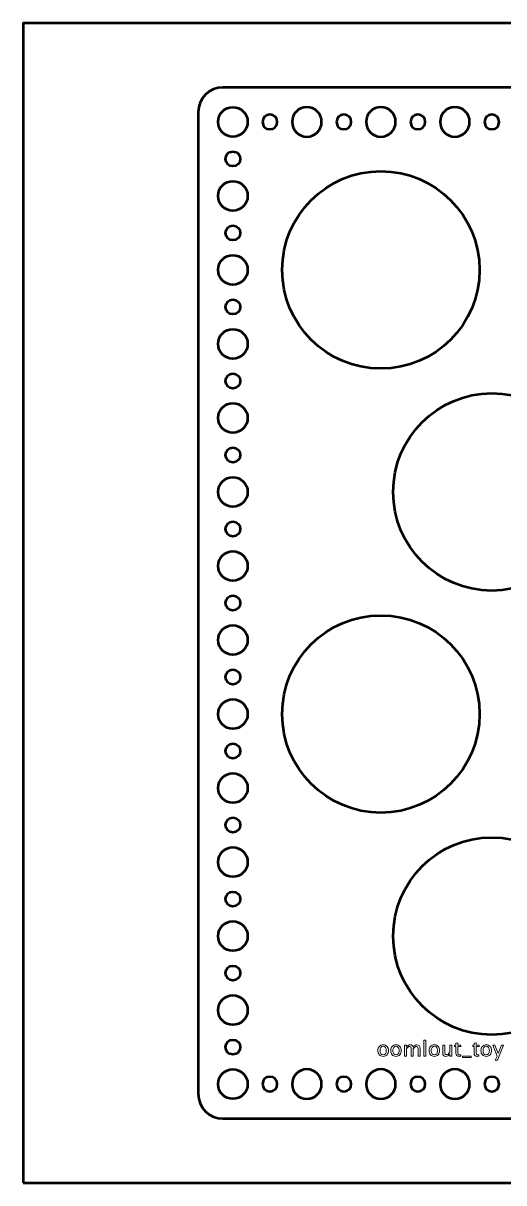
# Model space of a CAD drawing. Header units: centimetres. Extents: x -44 to 44, y -29.8 to 29.1.
# Drawn here: x 16 to 25.74, y 0.25 to 23.75 of the extents above; entities that cross this region are included whole.
import ezdxf

# ---------------------------------------------------------------- set-up
doc = ezdxf.new("R2010")
doc.units = ezdxf.units.CM
doc.header["$MEASUREMENT"] = 0
doc.layers.add('Layer 1', color=7, linetype='Continuous')

msp = doc.modelspace()

# ---------------------------------------------------------------- linework, layer by layer
at = {"layer": 'Layer 1', "color": 4, "lineweight": 53}
msp.add_lwpolyline([(16, 0.25), (44, 0.25), (44, 23.75), (16, 23.75), (16, 0.25)], close=True, dxfattribs=at)
at = {"layer": 'Layer 1', "lineweight": 53}
for centre, major_axis in [((20.25001, 21.74999), (0, 0.30001)), ((20.25, 21), (0, 0.15)), ((23.25005, 18.74995), (0, 2.00005)), ((20.25001, 20.24999), (0, 0.30001)), ((20.25, 19.5), (0, 0.15)), ((20.25001, 18.74999), (0, 0.30001)), ((20.25, 18), (0, 0.15)), ((20.25001, 17.24999), (0, 0.30001)), ((20.25, 16.5), (0, 0.15)), ((25.50005, 14.24995), (0, 2.00005)), ((20.25001, 15.74999), (0, 0.30001)), ((20.25, 15), (0, 0.15)), ((20.25001, 14.24999), (0, 0.30001)), ((20.25, 13.5), (0, 0.15)), ((20.25001, 12.74999), (0, 0.30001)), ((20.25, 12), (0, 0.15)), ((23.25005, 9.74995), (0, 2.00005)), ((20.25001, 11.24999), (0, 0.30001)), ((20.25, 10.5), (0, 0.15)), ((20.25001, 9.74999), (0, 0.30001)), ((20.25, 9), (0, 0.15)), ((20.25001, 8.24999), (0, 0.30001)), ((20.25, 7.5), (0, 0.15)), ((20.25001, 6.74999), (0, 0.30001)), ((25.50005, 5.24995), (0, 2.00005)), ((20.25, 6), (0, 0.15)), ((20.25001, 5.24999), (0, 0.30001)), ((20.25, 4.5), (0, 0.15)), ((20.25001, 3.74999), (0, 0.30001)), ((20.25, 3), (0, 0.15)), ((20.25001, 2.24999), (0, 0.30001))]:
    msp.add_ellipse(centre, major_axis=major_axis, ratio=1, dxfattribs=at)
for points, knots in [([(19.55, 2.05), (19.55, 2.05), (19.55, 21.95), (19.55, 21.95), (19.55, 21.95), (19.55, 22.22614), (19.77386, 22.45), (20.05, 22.45), (20.05, 22.45), (20.05, 22.45), (39.95, 22.45), (39.95, 22.45), (39.95, 22.45), (40.22614, 22.45), (40.45, 22.22614), (40.45, 21.95), (40.45, 21.95), (40.45, 21.95), (40.45, 2.05), (40.45, 2.05), (40.45, 2.05), (40.45, 1.77386), (40.22614, 1.55), (39.95, 1.55), (39.95, 1.55), (39.95, 1.55), (20.05, 1.55), (20.05, 1.55), (20.05, 1.55), (19.77386, 1.55), (19.55, 1.77386), (19.55, 2.05)], [0, 0, 0, 0, 0.11111111, 0.11111111, 0.11111111, 0.11111111, 0.22222222, 0.22222222, 0.22222222, 0.22222222, 0.33333333, 0.33333333, 0.33333333, 0.33333333, 0.44444444, 0.44444444, 0.44444444, 0.44444444, 0.55555556, 0.55555556, 0.55555556, 0.55555556, 0.66666667, 0.66666667, 0.66666667, 0.66666667, 0.77777778, 0.77777778, 0.77777778, 0.77777778, 1, 1, 1, 1]), ([(20.85, 21.75), (20.85, 21.83284), (20.91716, 21.9), (21, 21.9), (21, 21.9), (21.08284, 21.9), (21.15, 21.83284), (21.15, 21.75), (21.15, 21.75), (21.15, 21.66716), (21.08284, 21.6), (21, 21.6), (21, 21.6), (20.91716, 21.6), (20.85, 21.66716), (20.85, 21.75)], [0, 0, 0, 0, 0.2, 0.2, 0.2, 0.2, 0.4, 0.4, 0.4, 0.4, 0.6, 0.6, 0.6, 0.6, 1, 1, 1, 1]), ([(21.45, 21.75), (21.45, 21.91569), (21.58431, 22.05), (21.75, 22.05), (21.75, 22.05), (21.91569, 22.05), (22.05, 21.91569), (22.05, 21.75), (22.05, 21.75), (22.05, 21.58431), (21.91569, 21.45), (21.75, 21.45), (21.75, 21.45), (21.58431, 21.45), (21.45, 21.58431), (21.45, 21.75)], [0, 0, 0, 0, 0.2, 0.2, 0.2, 0.2, 0.4, 0.4, 0.4, 0.4, 0.6, 0.6, 0.6, 0.6, 1, 1, 1, 1]), ([(22.35, 21.75), (22.35, 21.83284), (22.41716, 21.9), (22.5, 21.9), (22.5, 21.9), (22.58284, 21.9), (22.65, 21.83284), (22.65, 21.75), (22.65, 21.75), (22.65, 21.66716), (22.58284, 21.6), (22.5, 21.6), (22.5, 21.6), (22.41716, 21.6), (22.35, 21.66716), (22.35, 21.75)], [0, 0, 0, 0, 0.2, 0.2, 0.2, 0.2, 0.4, 0.4, 0.4, 0.4, 0.6, 0.6, 0.6, 0.6, 1, 1, 1, 1]), ([(22.95, 21.75), (22.95, 21.91569), (23.08431, 22.05), (23.25, 22.05), (23.25, 22.05), (23.41569, 22.05), (23.55, 21.91569), (23.55, 21.75), (23.55, 21.75), (23.55, 21.58431), (23.41569, 21.45), (23.25, 21.45), (23.25, 21.45), (23.08431, 21.45), (22.95, 21.58431), (22.95, 21.75)], [0, 0, 0, 0, 0.2, 0.2, 0.2, 0.2, 0.4, 0.4, 0.4, 0.4, 0.6, 0.6, 0.6, 0.6, 1, 1, 1, 1]), ([(23.85, 21.75), (23.85, 21.83284), (23.91716, 21.9), (24, 21.9), (24, 21.9), (24.08284, 21.9), (24.15, 21.83284), (24.15, 21.75), (24.15, 21.75), (24.15, 21.66716), (24.08284, 21.6), (24, 21.6), (24, 21.6), (23.91716, 21.6), (23.85, 21.66716), (23.85, 21.75)], [0, 0, 0, 0, 0.2, 0.2, 0.2, 0.2, 0.4, 0.4, 0.4, 0.4, 0.6, 0.6, 0.6, 0.6, 1, 1, 1, 1]), ([(24.45, 21.75), (24.45, 21.91569), (24.58431, 22.05), (24.75, 22.05), (24.75, 22.05), (24.91569, 22.05), (25.05, 21.91569), (25.05, 21.75), (25.05, 21.75), (25.05, 21.58431), (24.91569, 21.45), (24.75, 21.45), (24.75, 21.45), (24.58431, 21.45), (24.45, 21.58431), (24.45, 21.75)], [0, 0, 0, 0, 0.2, 0.2, 0.2, 0.2, 0.4, 0.4, 0.4, 0.4, 0.6, 0.6, 0.6, 0.6, 1, 1, 1, 1]), ([(25.35, 21.75), (25.35, 21.83284), (25.41716, 21.9), (25.5, 21.9), (25.5, 21.9), (25.58284, 21.9), (25.65, 21.83284), (25.65, 21.75), (25.65, 21.75), (25.65, 21.66716), (25.58284, 21.6), (25.5, 21.6), (25.5, 21.6), (25.41716, 21.6), (25.35, 21.66716), (25.35, 21.75)], [0, 0, 0, 0, 0.2, 0.2, 0.2, 0.2, 0.4, 0.4, 0.4, 0.4, 0.6, 0.6, 0.6, 0.6, 1, 1, 1, 1]), ([(20.85, 2.25), (20.85, 2.33284), (20.91716, 2.4), (21, 2.4), (21, 2.4), (21.08284, 2.4), (21.15, 2.33284), (21.15, 2.25), (21.15, 2.25), (21.15, 2.16716), (21.08284, 2.1), (21, 2.1), (21, 2.1), (20.91716, 2.1), (20.85, 2.16716), (20.85, 2.25)], [0, 0, 0, 0, 0.2, 0.2, 0.2, 0.2, 0.4, 0.4, 0.4, 0.4, 0.6, 0.6, 0.6, 0.6, 1, 1, 1, 1]), ([(21.45, 2.25), (21.45, 2.41569), (21.58431, 2.55), (21.75, 2.55), (21.75, 2.55), (21.91569, 2.55), (22.05, 2.41569), (22.05, 2.25), (22.05, 2.25), (22.05, 2.08431), (21.91569, 1.95), (21.75, 1.95), (21.75, 1.95), (21.58431, 1.95), (21.45, 2.08431), (21.45, 2.25)], [0, 0, 0, 0, 0.2, 0.2, 0.2, 0.2, 0.4, 0.4, 0.4, 0.4, 0.6, 0.6, 0.6, 0.6, 1, 1, 1, 1]), ([(22.35, 2.25), (22.35, 2.33284), (22.41716, 2.4), (22.5, 2.4), (22.5, 2.4), (22.58284, 2.4), (22.65, 2.33284), (22.65, 2.25), (22.65, 2.25), (22.65, 2.16716), (22.58284, 2.1), (22.5, 2.1), (22.5, 2.1), (22.41716, 2.1), (22.35, 2.16716), (22.35, 2.25)], [0, 0, 0, 0, 0.2, 0.2, 0.2, 0.2, 0.4, 0.4, 0.4, 0.4, 0.6, 0.6, 0.6, 0.6, 1, 1, 1, 1]), ([(22.95, 2.25), (22.95, 2.41569), (23.08431, 2.55), (23.25, 2.55), (23.25, 2.55), (23.41569, 2.55), (23.55, 2.41569), (23.55, 2.25), (23.55, 2.25), (23.55, 2.08431), (23.41569, 1.95), (23.25, 1.95), (23.25, 1.95), (23.08431, 1.95), (22.95, 2.08431), (22.95, 2.25)], [0, 0, 0, 0, 0.2, 0.2, 0.2, 0.2, 0.4, 0.4, 0.4, 0.4, 0.6, 0.6, 0.6, 0.6, 1, 1, 1, 1]), ([(23.85, 2.25), (23.85, 2.33284), (23.91716, 2.4), (24, 2.4), (24, 2.4), (24.08284, 2.4), (24.15, 2.33284), (24.15, 2.25), (24.15, 2.25), (24.15, 2.16716), (24.08284, 2.1), (24, 2.1), (24, 2.1), (23.91716, 2.1), (23.85, 2.16716), (23.85, 2.25)], [0, 0, 0, 0, 0.2, 0.2, 0.2, 0.2, 0.4, 0.4, 0.4, 0.4, 0.6, 0.6, 0.6, 0.6, 1, 1, 1, 1]), ([(24.45, 2.25), (24.45, 2.41569), (24.58431, 2.55), (24.75, 2.55), (24.75, 2.55), (24.91569, 2.55), (25.05, 2.41569), (25.05, 2.25), (25.05, 2.25), (25.05, 2.08431), (24.91569, 1.95), (24.75, 1.95), (24.75, 1.95), (24.58431, 1.95), (24.45, 2.08431), (24.45, 2.25)], [0, 0, 0, 0, 0.2, 0.2, 0.2, 0.2, 0.4, 0.4, 0.4, 0.4, 0.6, 0.6, 0.6, 0.6, 1, 1, 1, 1]), ([(25.35, 2.25), (25.35, 2.33284), (25.41716, 2.4), (25.5, 2.4), (25.5, 2.4), (25.58284, 2.4), (25.65, 2.33284), (25.65, 2.25), (25.65, 2.25), (25.65, 2.16716), (25.58284, 2.1), (25.5, 2.1), (25.5, 2.1), (25.41716, 2.1), (25.35, 2.16716), (25.35, 2.25)], [0, 0, 0, 0, 0.2, 0.2, 0.2, 0.2, 0.4, 0.4, 0.4, 0.4, 0.6, 0.6, 0.6, 0.6, 1, 1, 1, 1])]:
    msp.add_open_spline(points, degree=3, knots=knots, dxfattribs=at)
at = {"layer": 'Layer 1', "color": 5, "lineweight": 9}
for points, knots in [([(24.12332, 2.81748), (24.12332, 2.81748), (24.12332, 3.14387), (24.12332, 3.14387), (24.12332, 3.14387), (24.12332, 3.14387), (24.16396, 3.14387), (24.16396, 3.14387), (24.16396, 3.14387), (24.16396, 3.14387), (24.16396, 2.81748), (24.16396, 2.81748), (24.16396, 2.81748), (24.16396, 2.81748), (24.12332, 2.81748), (24.12332, 2.81748)], [0, 0, 0, 0, 0.2, 0.2, 0.2, 0.2, 0.4, 0.4, 0.4, 0.4, 0.6, 0.6, 0.6, 0.6, 1, 1, 1, 1]), ([(24.86881, 2.81755), (24.85625, 2.81409), (24.84531, 2.8124), (24.83607, 2.8124), (24.83607, 2.8124), (24.81533, 2.8124), (24.79917, 2.81833), (24.7876, 2.83018), (24.7876, 2.83018), (24.77596, 2.84203), (24.77017, 2.85847), (24.77017, 2.87957), (24.77017, 2.87957), (24.77017, 2.87957), (24.77017, 3.01137), (24.77017, 3.01137), (24.77017, 3.01137), (24.77017, 3.01137), (24.74209, 3.01137), (24.74209, 3.01137), (24.74209, 3.01137), (24.74209, 3.01137), (24.74209, 3.04184), (24.74209, 3.04184), (24.74209, 3.04184), (24.74209, 3.04184), (24.77017, 3.04184), (24.77017, 3.04184), (24.77017, 3.04184), (24.77017, 3.04184), (24.77017, 3.08241), (24.77017, 3.08241), (24.77017, 3.08241), (24.77017, 3.08241), (24.81081, 3.08629), (24.81081, 3.08629), (24.81081, 3.08629), (24.81081, 3.08629), (24.81081, 3.04184), (24.81081, 3.04184), (24.81081, 3.04184), (24.81081, 3.04184), (24.86966, 3.04184), (24.86966, 3.04184), (24.86966, 3.04184), (24.86966, 3.04184), (24.86966, 3.01137), (24.86966, 3.01137), (24.86966, 3.01137), (24.86966, 3.01137), (24.81081, 3.01137), (24.81081, 3.01137), (24.81081, 3.01137), (24.81081, 3.01137), (24.81081, 2.88691), (24.81081, 2.88691), (24.81081, 2.88691), (24.81081, 2.85756), (24.82358, 2.84288), (24.84905, 2.84288), (24.84905, 2.84288), (24.85449, 2.84288), (24.86105, 2.8438), (24.86881, 2.84556), (24.86881, 2.84556), (24.86881, 2.84556), (24.86881, 2.81755), (24.86881, 2.81755)], [0, 0, 0, 0, 0.05555556, 0.05555556, 0.05555556, 0.05555556, 0.11111111, 0.11111111, 0.11111111, 0.11111111, 0.16666667, 0.16666667, 0.16666667, 0.16666667, 0.22222222, 0.22222222, 0.22222222, 0.22222222, 0.27777778, 0.27777778, 0.27777778, 0.27777778, 0.33333333, 0.33333333, 0.33333333, 0.33333333, 0.38888889, 0.38888889, 0.38888889, 0.38888889, 0.44444444, 0.44444444, 0.44444444, 0.44444444, 0.5, 0.5, 0.5, 0.5, 0.55555556, 0.55555556, 0.55555556, 0.55555556, 0.61111111, 0.61111111, 0.61111111, 0.61111111, 0.66666667, 0.66666667, 0.66666667, 0.66666667, 0.72222222, 0.72222222, 0.72222222, 0.72222222, 0.77777778, 0.77777778, 0.77777778, 0.77777778, 0.83333333, 0.83333333, 0.83333333, 0.83333333, 0.88888889, 0.88888889, 0.88888889, 0.88888889, 1, 1, 1, 1]), ([(25.23881, 2.81755), (25.22625, 2.81409), (25.21531, 2.8124), (25.20607, 2.8124), (25.20607, 2.8124), (25.18533, 2.8124), (25.16917, 2.81833), (25.1576, 2.83018), (25.1576, 2.83018), (25.14596, 2.84203), (25.14017, 2.85847), (25.14017, 2.87957), (25.14017, 2.87957), (25.14017, 2.87957), (25.14017, 3.01137), (25.14017, 3.01137), (25.14017, 3.01137), (25.14017, 3.01137), (25.11209, 3.01137), (25.11209, 3.01137), (25.11209, 3.01137), (25.11209, 3.01137), (25.11209, 3.04184), (25.11209, 3.04184), (25.11209, 3.04184), (25.11209, 3.04184), (25.14017, 3.04184), (25.14017, 3.04184), (25.14017, 3.04184), (25.14017, 3.04184), (25.14017, 3.08241), (25.14017, 3.08241), (25.14017, 3.08241), (25.14017, 3.08241), (25.18081, 3.08629), (25.18081, 3.08629), (25.18081, 3.08629), (25.18081, 3.08629), (25.18081, 3.04184), (25.18081, 3.04184), (25.18081, 3.04184), (25.18081, 3.04184), (25.23966, 3.04184), (25.23966, 3.04184), (25.23966, 3.04184), (25.23966, 3.04184), (25.23966, 3.01137), (25.23966, 3.01137), (25.23966, 3.01137), (25.23966, 3.01137), (25.18081, 3.01137), (25.18081, 3.01137), (25.18081, 3.01137), (25.18081, 3.01137), (25.18081, 2.88691), (25.18081, 2.88691), (25.18081, 2.88691), (25.18081, 2.85756), (25.19358, 2.84288), (25.21905, 2.84288), (25.21905, 2.84288), (25.22449, 2.84288), (25.23105, 2.8438), (25.23881, 2.84556), (25.23881, 2.84556), (25.23881, 2.84556), (25.23881, 2.81755), (25.23881, 2.81755)], [0, 0, 0, 0, 0.05555556, 0.05555556, 0.05555556, 0.05555556, 0.11111111, 0.11111111, 0.11111111, 0.11111111, 0.16666667, 0.16666667, 0.16666667, 0.16666667, 0.22222222, 0.22222222, 0.22222222, 0.22222222, 0.27777778, 0.27777778, 0.27777778, 0.27777778, 0.33333333, 0.33333333, 0.33333333, 0.33333333, 0.38888889, 0.38888889, 0.38888889, 0.38888889, 0.44444444, 0.44444444, 0.44444444, 0.44444444, 0.5, 0.5, 0.5, 0.5, 0.55555556, 0.55555556, 0.55555556, 0.55555556, 0.61111111, 0.61111111, 0.61111111, 0.61111111, 0.66666667, 0.66666667, 0.66666667, 0.66666667, 0.72222222, 0.72222222, 0.72222222, 0.72222222, 0.77777778, 0.77777778, 0.77777778, 0.77777778, 0.83333333, 0.83333333, 0.83333333, 0.83333333, 0.88888889, 0.88888889, 0.88888889, 0.88888889, 1, 1, 1, 1]), ([(23.29725, 2.8124), (23.2643, 2.8124), (23.2382, 2.82291), (23.21901, 2.84394), (23.21901, 2.84394), (23.19975, 2.86496), (23.19015, 2.89354), (23.19015, 2.92959), (23.19015, 2.92959), (23.19015, 2.96557), (23.19975, 2.99408), (23.21901, 3.01503), (23.21901, 3.01503), (23.2382, 3.03599), (23.2643, 3.0465), (23.29725, 3.0465), (23.29725, 3.0465), (23.3302, 3.0465), (23.35631, 3.03599), (23.3755, 3.01503), (23.3755, 3.01503), (23.39476, 2.99408), (23.40435, 2.96557), (23.40435, 2.92959), (23.40435, 2.92959), (23.40435, 2.89354), (23.39476, 2.86496), (23.3755, 2.84394), (23.3755, 2.84394), (23.35631, 2.82291), (23.3302, 2.8124), (23.29725, 2.8124)], [0, 0, 0, 0, 0.11111111, 0.11111111, 0.11111111, 0.11111111, 0.22222222, 0.22222222, 0.22222222, 0.22222222, 0.33333333, 0.33333333, 0.33333333, 0.33333333, 0.44444444, 0.44444444, 0.44444444, 0.44444444, 0.55555556, 0.55555556, 0.55555556, 0.55555556, 0.66666667, 0.66666667, 0.66666667, 0.66666667, 0.77777778, 0.77777778, 0.77777778, 0.77777778, 1, 1, 1, 1]), ([(23.29718, 2.84288), (23.31729, 2.84288), (23.33295, 2.85043), (23.3441, 2.8656), (23.3441, 2.8656), (23.35518, 2.8807), (23.36075, 2.90208), (23.36075, 2.92959), (23.36075, 2.92959), (23.36075, 2.95704), (23.35518, 2.97835), (23.3441, 2.99344), (23.3441, 2.99344), (23.33295, 3.00847), (23.31729, 3.01602), (23.29718, 3.01602), (23.29718, 3.01602), (23.277, 3.01602), (23.26134, 3.00847), (23.25033, 2.99344), (23.25033, 2.99344), (23.23926, 2.97835), (23.23375, 2.95704), (23.23375, 2.92959), (23.23375, 2.92959), (23.23375, 2.90208), (23.23926, 2.8807), (23.25033, 2.8656), (23.25033, 2.8656), (23.26134, 2.85043), (23.277, 2.84288), (23.29718, 2.84288)], [0, 0, 0, 0, 0.11111111, 0.11111111, 0.11111111, 0.11111111, 0.22222222, 0.22222222, 0.22222222, 0.22222222, 0.33333333, 0.33333333, 0.33333333, 0.33333333, 0.44444444, 0.44444444, 0.44444444, 0.44444444, 0.55555556, 0.55555556, 0.55555556, 0.55555556, 0.66666667, 0.66666667, 0.66666667, 0.66666667, 0.77777778, 0.77777778, 0.77777778, 0.77777778, 1, 1, 1, 1]), ([(23.55732, 2.8124), (23.52437, 2.8124), (23.49827, 2.82291), (23.47908, 2.84394), (23.47908, 2.84394), (23.45982, 2.86496), (23.45022, 2.89354), (23.45022, 2.92959), (23.45022, 2.92959), (23.45022, 2.96557), (23.45982, 2.99408), (23.47908, 3.01503), (23.47908, 3.01503), (23.49827, 3.03599), (23.52437, 3.0465), (23.55732, 3.0465), (23.55732, 3.0465), (23.59027, 3.0465), (23.61638, 3.03599), (23.63557, 3.01503), (23.63557, 3.01503), (23.65483, 2.99408), (23.66442, 2.96557), (23.66442, 2.92959), (23.66442, 2.92959), (23.66442, 2.89354), (23.65483, 2.86496), (23.63557, 2.84394), (23.63557, 2.84394), (23.61638, 2.82291), (23.59027, 2.8124), (23.55732, 2.8124)], [0, 0, 0, 0, 0.11111111, 0.11111111, 0.11111111, 0.11111111, 0.22222222, 0.22222222, 0.22222222, 0.22222222, 0.33333333, 0.33333333, 0.33333333, 0.33333333, 0.44444444, 0.44444444, 0.44444444, 0.44444444, 0.55555556, 0.55555556, 0.55555556, 0.55555556, 0.66666667, 0.66666667, 0.66666667, 0.66666667, 0.77777778, 0.77777778, 0.77777778, 0.77777778, 1, 1, 1, 1]), ([(23.55725, 2.84288), (23.57736, 2.84288), (23.59302, 2.85043), (23.60417, 2.8656), (23.60417, 2.8656), (23.61525, 2.8807), (23.62082, 2.90208), (23.62082, 2.92959), (23.62082, 2.92959), (23.62082, 2.95704), (23.61525, 2.97835), (23.60417, 2.99344), (23.60417, 2.99344), (23.59302, 3.00847), (23.57736, 3.01602), (23.55725, 3.01602), (23.55725, 3.01602), (23.53707, 3.01602), (23.52141, 3.00847), (23.5104, 2.99344), (23.5104, 2.99344), (23.49933, 2.97835), (23.49382, 2.95704), (23.49382, 2.92959), (23.49382, 2.92959), (23.49382, 2.90208), (23.49933, 2.8807), (23.5104, 2.8656), (23.5104, 2.8656), (23.52141, 2.85043), (23.53707, 2.84288), (23.55725, 2.84288)], [0, 0, 0, 0, 0.11111111, 0.11111111, 0.11111111, 0.11111111, 0.22222222, 0.22222222, 0.22222222, 0.22222222, 0.33333333, 0.33333333, 0.33333333, 0.33333333, 0.44444444, 0.44444444, 0.44444444, 0.44444444, 0.55555556, 0.55555556, 0.55555556, 0.55555556, 0.66666667, 0.66666667, 0.66666667, 0.66666667, 0.77777778, 0.77777778, 0.77777778, 0.77777778, 1, 1, 1, 1]), ([(23.72807, 2.81748), (23.72807, 2.81748), (23.72807, 3.04184), (23.72807, 3.04184), (23.72807, 3.04184), (23.72807, 3.04184), (23.76871, 3.04184), (23.76871, 3.04184), (23.76871, 3.04184), (23.76871, 3.04184), (23.76871, 2.99944), (23.76871, 2.99944), (23.76871, 2.99944), (23.78854, 3.03084), (23.81394, 3.0465), (23.84505, 3.0465), (23.84505, 3.0465), (23.87504, 3.0465), (23.89543, 3.03084), (23.90629, 2.99944), (23.90629, 2.99944), (23.92555, 3.03112), (23.95067, 3.04692), (23.9815, 3.04692), (23.9815, 3.04692), (24.00119, 3.04692), (24.0165, 3.04114), (24.02743, 3.0295), (24.02743, 3.0295), (24.03837, 3.01786), (24.04387, 3.00156), (24.04387, 2.9806), (24.04387, 2.9806), (24.04387, 2.9806), (24.04387, 2.81748), (24.04387, 2.81748), (24.04387, 2.81748), (24.04387, 2.81748), (24.00323, 2.81748), (24.00323, 2.81748), (24.00323, 2.81748), (24.00323, 2.81748), (24.00323, 2.9739), (24.00323, 2.9739), (24.00323, 2.9739), (24.00323, 2.99944), (23.99307, 3.01221), (23.97275, 3.01221), (23.97275, 3.01221), (23.95166, 3.01221), (23.9295, 2.99732), (23.90629, 2.96748), (23.90629, 2.96748), (23.90629, 2.96748), (23.90629, 2.81748), (23.90629, 2.81748), (23.90629, 2.81748), (23.90629, 2.81748), (23.86565, 2.81748), (23.86565, 2.81748), (23.86565, 2.81748), (23.86565, 2.81748), (23.86565, 2.97404), (23.86565, 2.97404), (23.86565, 2.97404), (23.86565, 2.99979), (23.85535, 3.01264), (23.83468, 3.01264), (23.83468, 3.01264), (23.81415, 3.01264), (23.79213, 2.99768), (23.76871, 2.96769), (23.76871, 2.96769), (23.76871, 2.96769), (23.76871, 2.81748), (23.76871, 2.81748), (23.76871, 2.81748), (23.76871, 2.81748), (23.72807, 2.81748), (23.72807, 2.81748)], [0, 0, 0, 0, 0.04761905, 0.04761905, 0.04761905, 0.04761905, 0.0952381, 0.0952381, 0.0952381, 0.0952381, 0.14285714, 0.14285714, 0.14285714, 0.14285714, 0.19047619, 0.19047619, 0.19047619, 0.19047619, 0.23809524, 0.23809524, 0.23809524, 0.23809524, 0.28571429, 0.28571429, 0.28571429, 0.28571429, 0.33333333, 0.33333333, 0.33333333, 0.33333333, 0.38095238, 0.38095238, 0.38095238, 0.38095238, 0.42857143, 0.42857143, 0.42857143, 0.42857143, 0.47619048, 0.47619048, 0.47619048, 0.47619048, 0.52380952, 0.52380952, 0.52380952, 0.52380952, 0.57142857, 0.57142857, 0.57142857, 0.57142857, 0.61904762, 0.61904762, 0.61904762, 0.61904762, 0.66666667, 0.66666667, 0.66666667, 0.66666667, 0.71428571, 0.71428571, 0.71428571, 0.71428571, 0.76190476, 0.76190476, 0.76190476, 0.76190476, 0.80952381, 0.80952381, 0.80952381, 0.80952381, 0.85714286, 0.85714286, 0.85714286, 0.85714286, 0.9047619, 0.9047619, 0.9047619, 0.9047619, 1, 1, 1, 1]), ([(24.33498, 2.8124), (24.30203, 2.8124), (24.27593, 2.82291), (24.25674, 2.84394), (24.25674, 2.84394), (24.23748, 2.86496), (24.22788, 2.89354), (24.22788, 2.92959), (24.22788, 2.92959), (24.22788, 2.96557), (24.23748, 2.99408), (24.25674, 3.01503), (24.25674, 3.01503), (24.27593, 3.03599), (24.30203, 3.0465), (24.33498, 3.0465), (24.33498, 3.0465), (24.36793, 3.0465), (24.39404, 3.03599), (24.41323, 3.01503), (24.41323, 3.01503), (24.43249, 2.99408), (24.44208, 2.96557), (24.44208, 2.92959), (24.44208, 2.92959), (24.44208, 2.89354), (24.43249, 2.86496), (24.41323, 2.84394), (24.41323, 2.84394), (24.39404, 2.82291), (24.36793, 2.8124), (24.33498, 2.8124)], [0, 0, 0, 0, 0.11111111, 0.11111111, 0.11111111, 0.11111111, 0.22222222, 0.22222222, 0.22222222, 0.22222222, 0.33333333, 0.33333333, 0.33333333, 0.33333333, 0.44444444, 0.44444444, 0.44444444, 0.44444444, 0.55555556, 0.55555556, 0.55555556, 0.55555556, 0.66666667, 0.66666667, 0.66666667, 0.66666667, 0.77777778, 0.77777778, 0.77777778, 0.77777778, 1, 1, 1, 1]), ([(24.33491, 2.84288), (24.35502, 2.84288), (24.37068, 2.85043), (24.38183, 2.8656), (24.38183, 2.8656), (24.39291, 2.8807), (24.39848, 2.90208), (24.39848, 2.92959), (24.39848, 2.92959), (24.39848, 2.95704), (24.39291, 2.97835), (24.38183, 2.99344), (24.38183, 2.99344), (24.37068, 3.00847), (24.35502, 3.01602), (24.33491, 3.01602), (24.33491, 3.01602), (24.31473, 3.01602), (24.29907, 3.00847), (24.28806, 2.99344), (24.28806, 2.99344), (24.27699, 2.97835), (24.27148, 2.95704), (24.27148, 2.92959), (24.27148, 2.92959), (24.27148, 2.90208), (24.27699, 2.8807), (24.28806, 2.8656), (24.28806, 2.8656), (24.29907, 2.85043), (24.31473, 2.84288), (24.33491, 2.84288)], [0, 0, 0, 0, 0.11111111, 0.11111111, 0.11111111, 0.11111111, 0.22222222, 0.22222222, 0.22222222, 0.22222222, 0.33333333, 0.33333333, 0.33333333, 0.33333333, 0.44444444, 0.44444444, 0.44444444, 0.44444444, 0.55555556, 0.55555556, 0.55555556, 0.55555556, 0.66666667, 0.66666667, 0.66666667, 0.66666667, 0.77777778, 0.77777778, 0.77777778, 0.77777778, 1, 1, 1, 1]), ([(24.64628, 2.81748), (24.64628, 2.81748), (24.64628, 2.85967), (24.64628, 2.85967), (24.64628, 2.85967), (24.62461, 2.82813), (24.5983, 2.8124), (24.56739, 2.8124), (24.56739, 2.8124), (24.54778, 2.8124), (24.53219, 2.81854), (24.52062, 2.83089), (24.52062, 2.83089), (24.50898, 2.84323), (24.50319, 2.85981), (24.50319, 2.88077), (24.50319, 2.88077), (24.50319, 2.88077), (24.50319, 3.04184), (24.50319, 3.04184), (24.50319, 3.04184), (24.50319, 3.04184), (24.54383, 3.04184), (24.54383, 3.04184), (24.54383, 3.04184), (24.54383, 3.04184), (24.54383, 2.89403), (24.54383, 2.89403), (24.54383, 2.89403), (24.54383, 2.87717), (24.5463, 2.86525), (24.55117, 2.85819), (24.55117, 2.85819), (24.55611, 2.85106), (24.56429, 2.84754), (24.57579, 2.84754), (24.57579, 2.84754), (24.60063, 2.84754), (24.62419, 2.86383), (24.64628, 2.8965), (24.64628, 2.8965), (24.64628, 2.8965), (24.64628, 3.04184), (24.64628, 3.04184), (24.64628, 3.04184), (24.64628, 3.04184), (24.68691, 3.04184), (24.68691, 3.04184), (24.68691, 3.04184), (24.68691, 3.04184), (24.68691, 2.81748), (24.68691, 2.81748), (24.68691, 2.81748), (24.68691, 2.81748), (24.64628, 2.81748), (24.64628, 2.81748)], [0, 0, 0, 0, 0.06666667, 0.06666667, 0.06666667, 0.06666667, 0.13333333, 0.13333333, 0.13333333, 0.13333333, 0.2, 0.2, 0.2, 0.2, 0.26666667, 0.26666667, 0.26666667, 0.26666667, 0.33333333, 0.33333333, 0.33333333, 0.33333333, 0.4, 0.4, 0.4, 0.4, 0.46666667, 0.46666667, 0.46666667, 0.46666667, 0.53333333, 0.53333333, 0.53333333, 0.53333333, 0.6, 0.6, 0.6, 0.6, 0.66666667, 0.66666667, 0.66666667, 0.66666667, 0.73333333, 0.73333333, 0.73333333, 0.73333333, 0.8, 0.8, 0.8, 0.8, 0.86666667, 0.86666667, 0.86666667, 0.86666667, 1, 1, 1, 1]), ([(25.38613, 2.8124), (25.35318, 2.8124), (25.32708, 2.82291), (25.30789, 2.84394), (25.30789, 2.84394), (25.28863, 2.86496), (25.27903, 2.89354), (25.27903, 2.92959), (25.27903, 2.92959), (25.27903, 2.96557), (25.28863, 2.99408), (25.30789, 3.01503), (25.30789, 3.01503), (25.32708, 3.03599), (25.35318, 3.0465), (25.38613, 3.0465), (25.38613, 3.0465), (25.41908, 3.0465), (25.44519, 3.03599), (25.46438, 3.01503), (25.46438, 3.01503), (25.48364, 2.99408), (25.49323, 2.96557), (25.49323, 2.92959), (25.49323, 2.92959), (25.49323, 2.89354), (25.48364, 2.86496), (25.46438, 2.84394), (25.46438, 2.84394), (25.44519, 2.82291), (25.41908, 2.8124), (25.38613, 2.8124)], [0, 0, 0, 0, 0.11111111, 0.11111111, 0.11111111, 0.11111111, 0.22222222, 0.22222222, 0.22222222, 0.22222222, 0.33333333, 0.33333333, 0.33333333, 0.33333333, 0.44444444, 0.44444444, 0.44444444, 0.44444444, 0.55555556, 0.55555556, 0.55555556, 0.55555556, 0.66666667, 0.66666667, 0.66666667, 0.66666667, 0.77777778, 0.77777778, 0.77777778, 0.77777778, 1, 1, 1, 1]), ([(25.38606, 2.84288), (25.40617, 2.84288), (25.42183, 2.85043), (25.43298, 2.8656), (25.43298, 2.8656), (25.44406, 2.8807), (25.44963, 2.90208), (25.44963, 2.92959), (25.44963, 2.92959), (25.44963, 2.95704), (25.44406, 2.97835), (25.43298, 2.99344), (25.43298, 2.99344), (25.42183, 3.00847), (25.40617, 3.01602), (25.38606, 3.01602), (25.38606, 3.01602), (25.36588, 3.01602), (25.35022, 3.00847), (25.33921, 2.99344), (25.33921, 2.99344), (25.32814, 2.97835), (25.32263, 2.95704), (25.32263, 2.92959), (25.32263, 2.92959), (25.32263, 2.90208), (25.32814, 2.8807), (25.33921, 2.8656), (25.33921, 2.8656), (25.35022, 2.85043), (25.36588, 2.84288), (25.38606, 2.84288)], [0, 0, 0, 0, 0.11111111, 0.11111111, 0.11111111, 0.11111111, 0.22222222, 0.22222222, 0.22222222, 0.22222222, 0.33333333, 0.33333333, 0.33333333, 0.33333333, 0.44444444, 0.44444444, 0.44444444, 0.44444444, 0.55555556, 0.55555556, 0.55555556, 0.55555556, 0.66666667, 0.66666667, 0.66666667, 0.66666667, 0.77777778, 0.77777778, 0.77777778, 0.77777778, 1, 1, 1, 1]), ([(25.57014, 2.73578), (25.57014, 2.73578), (25.60655, 2.8172), (25.60655, 2.8172), (25.60655, 2.8172), (25.60655, 2.8172), (25.51963, 3.04184), (25.51963, 3.04184), (25.51963, 3.04184), (25.51963, 3.04184), (25.56323, 3.04184), (25.56323, 3.04184), (25.56323, 3.04184), (25.56323, 3.04184), (25.62786, 2.87195), (25.62786, 2.87195), (25.62786, 2.87195), (25.62786, 2.87195), (25.69679, 3.04184), (25.69679, 3.04184), (25.69679, 3.04184), (25.69679, 3.04184), (25.7351, 3.04184), (25.7351, 3.04184), (25.7351, 3.04184), (25.7351, 3.04184), (25.61248, 2.73578), (25.61248, 2.73578), (25.61248, 2.73578), (25.61248, 2.73578), (25.57014, 2.73578), (25.57014, 2.73578)], [0, 0, 0, 0, 0.11111111, 0.11111111, 0.11111111, 0.11111111, 0.22222222, 0.22222222, 0.22222222, 0.22222222, 0.33333333, 0.33333333, 0.33333333, 0.33333333, 0.44444444, 0.44444444, 0.44444444, 0.44444444, 0.55555556, 0.55555556, 0.55555556, 0.55555556, 0.66666667, 0.66666667, 0.66666667, 0.66666667, 0.77777778, 0.77777778, 0.77777778, 0.77777778, 1, 1, 1, 1]), ([(24.90395, 2.787), (24.90395, 2.787), (24.90395, 2.81748), (24.90395, 2.81748), (24.90395, 2.81748), (24.90395, 2.81748), (25.08006, 2.81748), (25.08006, 2.81748), (25.08006, 2.81748), (25.08006, 2.81748), (25.08006, 2.787), (25.08006, 2.787), (25.08006, 2.787), (25.08006, 2.787), (24.90395, 2.787), (24.90395, 2.787)], [0, 0, 0, 0, 0.2, 0.2, 0.2, 0.2, 0.4, 0.4, 0.4, 0.4, 0.6, 0.6, 0.6, 0.6, 1, 1, 1, 1])]:
    msp.add_open_spline(points, degree=3, knots=knots, dxfattribs=at)

doc.saveas('drawing.dxf')
